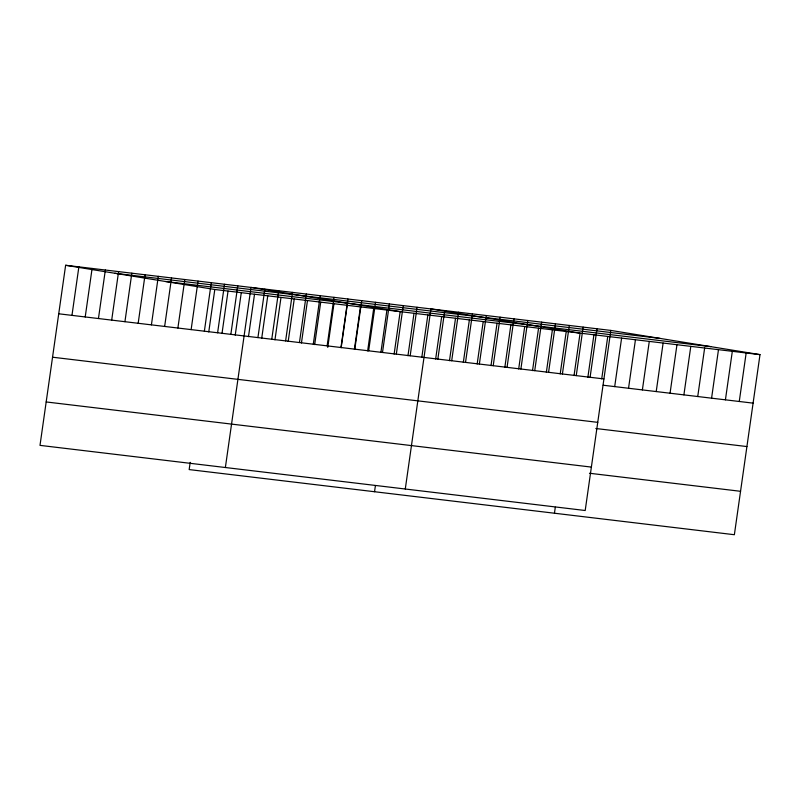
<?xml version="1.0" encoding="UTF-8"?>
<svg xmlns="http://www.w3.org/2000/svg" width="800" height="800" viewBox="0 0 800 800"><rect width="100%" height="100%" fill="white"/><g stroke="black" fill="none" stroke-linecap="round" stroke-linejoin="round"><path stroke-width="1.2" d="M610.83 330.42L65.63 265.28L40 445.37L585.2 510.51L610.83 330.42L760 354.63L734.37 534.72L189.17 469.58L190.2 462.34M71.97 315.37L78.87 266.86M85.21 316.95L92.11 268.45M98.45 318.53L105.35 270.03M111.69 320.12L118.59 271.61M124.93 321.7L131.83 273.19M138.17 323.28L145.07 274.77M151.41 324.86L158.31 276.36M164.65 326.44L171.55 277.94M177.89 328.03L184.8 279.52M191.13 329.61L198.04 281.1M204.37 331.19L211.28 282.68M208.76 331.94L214.8 289.49L760 354.63M217.61 332.77L224.52 284.27M222 333.52L228.04 291.07M230.85 334.35L237.76 285.85M235.24 335.1L241.28 292.66M225.37 467.51L251 287.43L400.17 311.64L394.13 354.08M248.48 336.68L254.52 294.24M257.93 337.59L264.84 289.08M261.72 338.26L267.76 295.82M271.77 339.24L278.68 290.74M274.96 339.85L281 297.4M285.61 340.9L292.52 292.39M288.2 341.43L294.24 298.98M299.45 342.55L306.36 294.04M301.44 343.01L307.48 300.57M313.29 344.2L320.2 295.7M314.68 344.59L320.72 302.15M327.13 345.86L334.04 297.35M327.75 347.39L333.96 303.73M340.97 347.51L347.88 299M341.16 347.76L347.2 305.31M354.4 349.34L360.45 306.89M354.81 349.16L361.72 300.66M367.65 350.92L373.69 308.48M368.65 350.82L375.56 302.31M380.89 352.5L386.93 310.06M382.49 352.47L389.4 303.97M374.54 491.72L375.4 485.69M396.33 354.13L403.24 305.62M407.97 355.74L414.01 313.29M410.17 355.78L417.07 307.27M421.81 357.39L427.85 314.95M405.28 489.01L430.91 308.93L580.08 333.14L574.04 375.58M435.65 359.04L441.69 316.6M437.85 359.09L444.75 310.58M449.49 360.7L455.53 318.25M451.69 360.74L458.59 312.23M463.33 362.35L469.37 319.91M465.53 362.39L472.43 313.89M477.17 364L483.21 321.56M479.37 364.05L486.27 315.54M491 365.66L497.05 323.22M493.21 365.7L500.11 317.19M504.84 367.31L510.88 324.87M507.05 367.35L513.95 318.85M518.68 368.97L524.72 326.52M520.89 369.01L527.79 320.5M532.52 370.62L538.56 328.18M534.73 370.66L541.63 322.16M546.36 372.27L552.4 329.83M548.57 372.31L555.47 323.81M560.2 373.93L566.24 331.48M562.41 373.97L569.31 325.46M554.45 513.22L555.31 507.19M576.25 375.62L583.15 327.12M587.88 377.23L593.92 334.79M590.09 377.28L596.99 328.77M601.72 378.89L607.76 336.44M614.7 386.6L621.6 338.1M628.54 388.26L635.44 339.75M642.38 389.91L649.28 341.4M656.22 391.56L663.12 343.06M670.06 393.22L676.96 344.71M683.9 394.87L690.8 346.37M697.74 396.53L704.64 348.02M711.58 398.18L718.48 349.67M725.42 399.83L732.32 351.33M739.26 401.49L746.16 352.98M114.86 273.27L660.06 338.41M165.57 281.5L710.77 346.64M58.73 313.79L603.93 378.93M603.17 385.23L753.1 403.14M52.55 357.21L597.75 422.35M595.83 428.51L746.92 446.56M46.18 401.95L591.38 467.09M589.47 473.25L740.55 491.3M65.63 265.28L214.8 289.49"/></g></svg>
